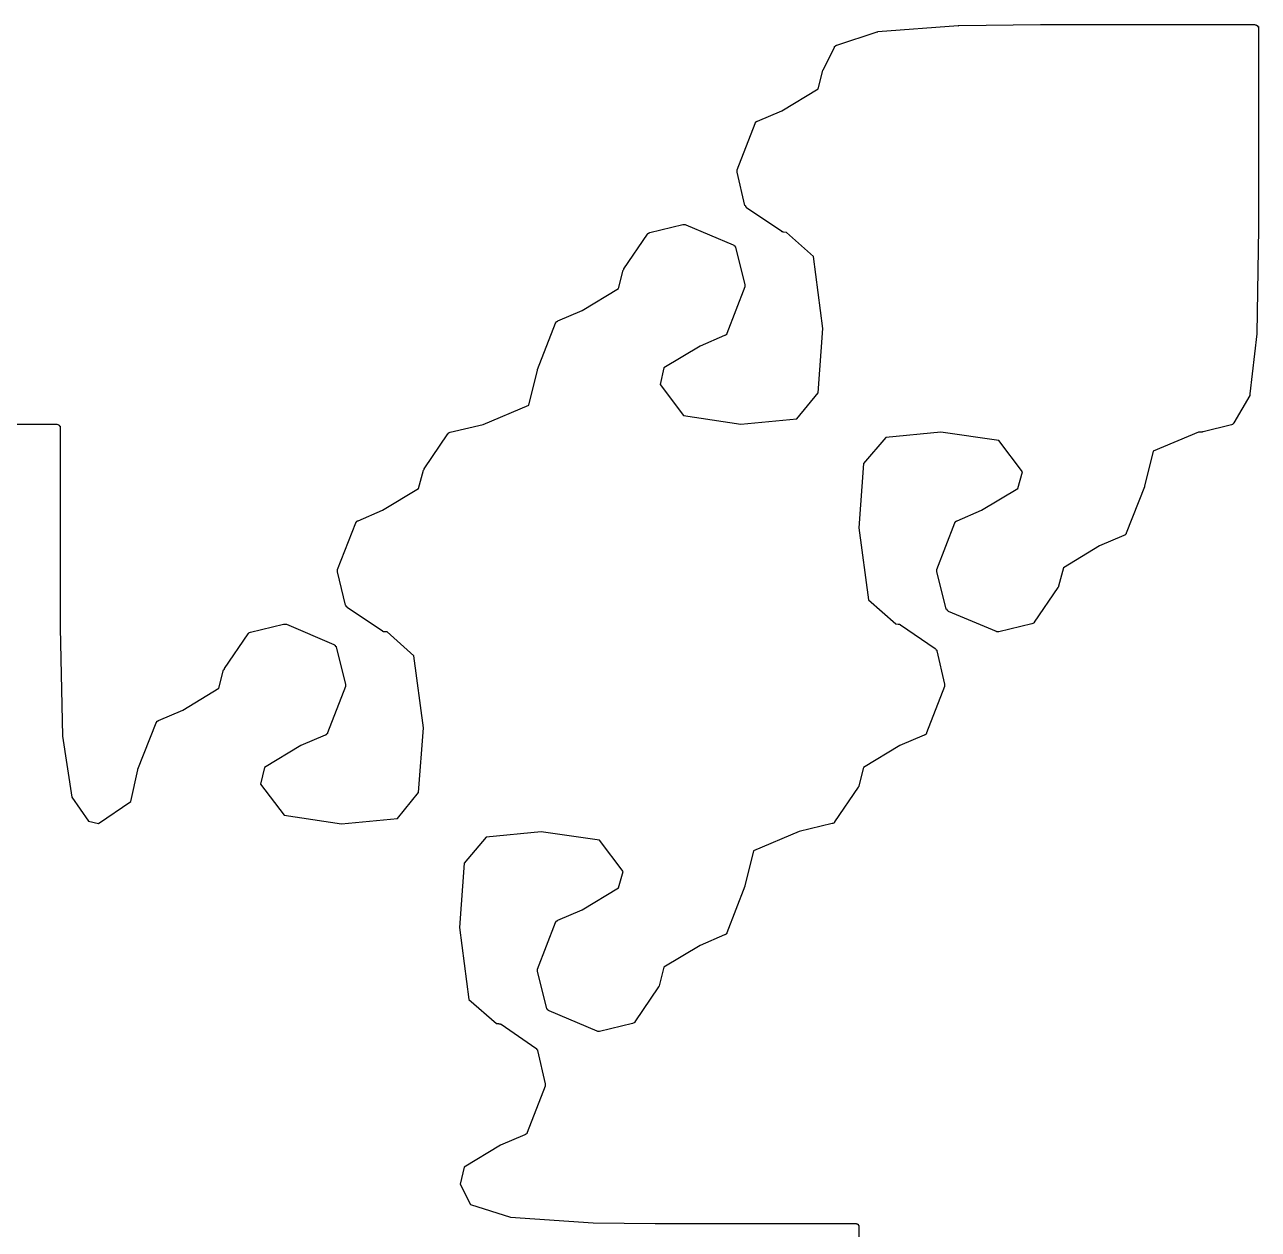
# Model space of a CAD drawing. Header units: millimetres. Extents: x 24 to 207, y 13 to 184.
# Drawn here: x 84.967 to 86.536, y 170.94 to 172.472 of the extents above; entities that cross this region are included whole.
import ezdxf

# ---------------------------------------------------------------- set-up
doc = ezdxf.new("R2010")
doc.units = ezdxf.units.MM
doc.header["$MEASUREMENT"] = 0
doc.layers.add('Silk', color=142, linetype='Continuous')

msp = doc.modelspace()

# ---------------------------------------------------------------- linework, layer by layer
at = {"layer": 'Silk', "linetype": 'Continuous'}
for p, q in [((86.052, 172.4629), (86.154, 172.4706)), ((86.154, 172.4706), (86.154, 172.4705)), ((86.154, 172.4705), (86.155, 172.4706)), ((86.155, 172.4706), (86.259, 172.4718)), ((86.259, 172.4718), (86.259, 172.4718)), ((86.259, 172.4718), (86.259, 172.4718)), ((86.259, 172.4718), (86.531, 172.4718)), ((86.531, 172.4718), (86.532, 172.4717)), ((86.532, 172.4717), (86.532, 172.4717)), ((86.532, 172.4717), (86.533, 172.4716)), ((86.533, 172.4716), (86.533, 172.4715)), ((86.533, 172.4715), (86.533, 172.4713)), ((86.533, 172.4713), (86.534, 172.4711)), ((86.534, 172.4711), (86.534, 172.4709)), ((86.534, 172.4709), (86.535, 172.4706)), ((86.535, 172.4706), (86.535, 172.4703)), ((86.535, 172.4703), (86.535, 172.47)), ((86.535, 172.47), (86.535, 172.4696)), ((86.535, 172.4696), (86.536, 172.4693)), ((86.536, 172.4693), (86.536, 172.4689)), ((86.536, 172.4689), (86.536, 172.4685)), ((86.536, 172.4685), (86.536, 172.4681)), ((86.536, 172.4681), (86.536, 172.4677)), ((86.536, 172.4677), (86.536, 172.4672)), ((86.536, 172.4672), (86.536, 172.4668)), ((86.536, 172.4668), (86.536, 172.2128)), ((86, 172.4458), (86.051, 172.4627)), ((86.051, 172.4627), (86.052, 172.4628)), ((86.052, 172.4628), (86.052, 172.4629)), ((85.983, 172.4146), (85.997, 172.4433)), ((85.997, 172.4442), (85.998, 172.4447)), ((85.997, 172.4437), (85.997, 172.4442)), ((85.997, 172.4435), (85.997, 172.4437)), ((85.997, 172.4433), (85.997, 172.4435)), ((85.998, 172.445), (85.999, 172.4453)), ((85.998, 172.4448), (85.998, 172.445)), ((85.998, 172.4447), (85.998, 172.4448)), ((85.999, 172.4453), (85.999, 172.4457)), ((85.999, 172.4457), (86, 172.4457)), ((86, 172.4457), (86, 172.4458)), ((85.976, 172.3902), (85.982, 172.4136)), ((85.982, 172.4141), (85.983, 172.4146)), ((85.982, 172.4136), (85.982, 172.4141)), ((85.93, 172.3624), (85.976, 172.3902)), ((85.899, 172.3491), (85.93, 172.3624)), ((85.873, 172.2872), (85.896, 172.3463)), ((85.896, 172.3468), (85.897, 172.3472)), ((85.896, 172.3465), (85.896, 172.3468)), ((85.896, 172.3463), (85.896, 172.3465)), ((85.897, 172.3481), (85.898, 172.3485)), ((85.897, 172.3479), (85.897, 172.3481)), ((85.897, 172.3478), (85.897, 172.3479)), ((85.897, 172.3472), (85.897, 172.3478)), ((85.898, 172.3485), (85.898, 172.3489)), ((85.898, 172.3489), (85.899, 172.3489)), ((85.899, 172.3489), (85.899, 172.3491)), ((85.873, 172.2866), (85.873, 172.2872)), ((85.873, 172.286), (85.873, 172.2866)), ((85.873, 172.2857), (85.873, 172.286)), ((85.873, 172.2855), (85.873, 172.2857)), ((85.873, 172.2849), (85.873, 172.2855)), ((85.873, 172.2842), (85.873, 172.2849)), ((85.883, 172.2419), (85.873, 172.2842)), ((85.883, 172.2418), (85.883, 172.2419)), ((85.883, 172.2417), (85.883, 172.2418)), ((85.884, 172.241), (85.883, 172.2417)), ((85.884, 172.2403), (85.884, 172.241)), ((85.884, 172.2402), (85.884, 172.2403)), ((85.884, 172.2401), (85.884, 172.2402)), ((85.885, 172.2396), (85.884, 172.2401)), ((85.885, 172.239), (85.885, 172.2396)), ((85.885, 172.2389), (85.885, 172.239)), ((85.885, 172.239), (85.885, 172.239)), ((85.93, 172.2087), (85.885, 172.2389)), ((85.762, 172.2076), (85.804, 172.2177)), ((85.804, 172.2177), (85.805, 172.2177)), ((85.805, 172.2177), (85.806, 172.2178)), ((85.806, 172.2178), (85.806, 172.2178)), ((85.806, 172.2178), (85.806, 172.2178)), ((85.806, 172.2178), (85.807, 172.2176)), ((85.807, 172.2176), (85.808, 172.2174)), ((85.808, 172.2174), (85.868, 172.1918)), ((85.729, 172.1612), (85.759, 172.2055)), ((85.759, 172.2057), (85.76, 172.2062)), ((85.759, 172.2056), (85.759, 172.2057)), ((85.759, 172.2055), (85.759, 172.2056)), ((85.76, 172.2068), (85.761, 172.2069)), ((85.76, 172.2062), (85.76, 172.2068)), ((85.76, 172.2068), (85.76, 172.2068)), ((85.761, 172.2072), (85.762, 172.2075)), ((85.761, 172.2069), (85.761, 172.2072)), ((85.762, 172.2075), (85.762, 172.2076)), ((85.762, 172.2075), (85.762, 172.2075)), ((85.93, 172.2085), (85.93, 172.2087)), ((85.931, 172.2082), (85.93, 172.2085)), ((85.931, 172.2081), (85.931, 172.2082)), ((85.931, 172.208), (85.931, 172.2081)), ((85.932, 172.2079), (85.931, 172.208)), ((85.932, 172.2078), (85.932, 172.2079)), ((85.936, 172.2077), (85.932, 172.2078)), ((85.97, 172.1772), (85.936, 172.2077)), ((86.536, 172.2127), (86.534, 172.0793)), ((86.536, 172.2128), (86.536, 172.2128)), ((86.536, 172.2128), (86.536, 172.2127)), ((85.868, 172.1918), (85.869, 172.1915)), ((85.869, 172.1915), (85.869, 172.1912)), ((85.869, 172.1912), (85.869, 172.191)), ((85.869, 172.191), (85.87, 172.1908)), ((85.87, 172.1908), (85.87, 172.1904)), ((85.87, 172.1904), (85.87, 172.19)), ((85.87, 172.19), (85.87, 172.1897)), ((85.87, 172.1897), (85.871, 172.1894)), ((85.871, 172.1894), (85.871, 172.1889)), ((85.871, 172.1889), (85.871, 172.1884)), ((85.871, 172.1884), (85.883, 172.1415)), ((85.982, 172.0857), (85.97, 172.1772)), ((85.722, 172.1362), (85.728, 172.1596)), ((85.728, 172.1596), (85.729, 172.1604)), ((85.728, 172.1596), (85.728, 172.1596)), ((85.728, 172.1596), (85.728, 172.1596)), ((85.729, 172.1604), (85.729, 172.1612)), ((85.729, 172.1612), (85.729, 172.1612)), ((85.729, 172.1612), (85.729, 172.1612)), ((85.676, 172.1084), (85.722, 172.1362)), ((85.883, 172.1384), (85.86, 172.0793)), ((85.883, 172.1415), (85.883, 172.1408)), ((85.883, 172.1408), (85.883, 172.1402)), ((85.883, 172.1402), (85.883, 172.1399)), ((85.883, 172.1399), (85.883, 172.1397)), ((85.883, 172.1397), (85.883, 172.1391)), ((85.883, 172.1391), (85.883, 172.1384)), ((85.645, 172.0951), (85.676, 172.1084)), ((85.619, 172.0332), (85.642, 172.0923)), ((85.642, 172.0928), (85.643, 172.0932)), ((85.642, 172.0925), (85.642, 172.0928)), ((85.642, 172.0923), (85.642, 172.0925)), ((85.643, 172.0941), (85.644, 172.0945)), ((85.643, 172.0939), (85.643, 172.0941)), ((85.643, 172.0938), (85.643, 172.0939)), ((85.643, 172.0932), (85.643, 172.0938)), ((85.644, 172.0945), (85.644, 172.0949)), ((85.644, 172.0949), (85.645, 172.0949)), ((85.645, 172.0949), (85.645, 172.0951)), ((85.857, 172.0765), (85.826, 172.0632)), ((85.858, 172.0767), (85.857, 172.0765)), ((85.859, 172.0775), (85.858, 172.0771)), ((85.858, 172.0771), (85.858, 172.0768)), ((85.858, 172.0768), (85.858, 172.0767)), ((85.86, 172.0784), (85.859, 172.0779)), ((85.859, 172.0779), (85.859, 172.0777)), ((85.859, 172.0777), (85.859, 172.0775)), ((85.86, 172.0793), (85.86, 172.0791)), ((85.86, 172.0791), (85.86, 172.0789)), ((85.86, 172.0789), (85.86, 172.0784)), ((85.976, 172.0038), (85.982, 172.0857)), ((86.534, 172.0788), (86.525, 172.0023)), ((86.534, 172.0793), (86.534, 172.079)), ((86.534, 172.079), (86.534, 172.0788)), ((85.826, 172.0632), (85.78, 172.0354)), ((85.608, 171.9881), (85.619, 172.0326)), ((85.619, 172.0329), (85.619, 172.0332)), ((85.619, 172.0326), (85.619, 172.0329)), ((85.78, 172.0354), (85.775, 172.0143)), ((85.775, 172.0143), (85.805, 171.9747)), ((85.949, 171.9707), (85.976, 172.0038)), ((86.525, 172.0004), (86.505, 171.9654)), ((86.525, 172.0023), (86.525, 172.0021)), ((86.525, 172.0021), (86.525, 172.002)), ((86.525, 172.002), (86.525, 172.0013)), ((86.525, 172.0013), (86.525, 172.0006)), ((86.525, 172.0006), (86.525, 172.0005)), ((86.525, 172.0005), (86.525, 172.0004)), ((85.55, 171.9636), (85.608, 171.9881)), ((84.504, 171.9638), (85.007, 171.9638)), ((85.007, 171.9638), (85.008, 171.9637)), ((85.008, 171.9637), (85.008, 171.9637)), ((85.008, 171.9637), (85.009, 171.9636)), ((85.009, 171.9636), (85.009, 171.9635)), ((85.009, 171.9635), (85.009, 171.9633)), ((85.009, 171.9633), (85.01, 171.9631)), ((85.01, 171.9631), (85.01, 171.9629)), ((85.01, 171.9629), (85.011, 171.9626)), ((85.011, 171.9626), (85.011, 171.9623)), ((85.508, 171.9536), (85.55, 171.9636)), ((85.805, 171.9747), (85.878, 171.9638)), ((85.878, 171.9638), (85.949, 171.9707)), ((86.502, 171.963), (86.466, 171.954)), ((86.503, 171.9635), (86.502, 171.9632)), ((86.502, 171.9632), (86.502, 171.9631)), ((86.502, 171.9631), (86.502, 171.963)), ((86.504, 171.9641), (86.503, 171.9639)), ((86.503, 171.9639), (86.503, 171.9637)), ((86.503, 171.9637), (86.503, 171.9635)), ((86.505, 171.9652), (86.504, 171.9649)), ((86.504, 171.9649), (86.504, 171.9645)), ((86.504, 171.9645), (86.504, 171.9641)), ((86.505, 171.9654), (86.505, 171.9652)), ((85.011, 171.9623), (85.011, 171.962)), ((85.011, 171.962), (85.011, 171.9616)), ((85.011, 171.9616), (85.012, 171.9613)), ((85.012, 171.9613), (85.012, 171.9609)), ((85.012, 171.9609), (85.012, 171.9605)), ((85.012, 171.9605), (85.012, 171.9601)), ((85.012, 171.9601), (85.012, 171.9597)), ((85.012, 171.9597), (85.012, 171.9592)), ((85.012, 171.9592), (85.012, 171.9588)), ((85.012, 171.9588), (85.012, 171.7049)), ((85.475, 171.9072), (85.505, 171.9515)), ((85.505, 171.9517), (85.506, 171.9522)), ((85.505, 171.9516), (85.505, 171.9517)), ((85.505, 171.9515), (85.505, 171.9516)), ((85.506, 171.9528), (85.507, 171.9529)), ((85.506, 171.9522), (85.506, 171.9528)), ((85.506, 171.9528), (85.506, 171.9528)), ((85.507, 171.9532), (85.508, 171.9535)), ((85.507, 171.9529), (85.507, 171.9532)), ((85.508, 171.9535), (85.508, 171.9536)), ((85.508, 171.9535), (85.508, 171.9535)), ((86.062, 171.947), (86.034, 171.9139)), ((86.132, 171.9538), (86.062, 171.947)), ((86.206, 171.9429), (86.132, 171.9538)), ((86.46, 171.9538), (86.402, 171.9295)), ((86.465, 171.9539), (86.46, 171.9538)), ((86.466, 171.954), (86.465, 171.954)), ((86.465, 171.954), (86.465, 171.9539)), ((86.236, 171.9033), (86.206, 171.9429)), ((86.402, 171.9295), (86.391, 171.885)), ((85.468, 171.8822), (85.474, 171.9056)), ((85.474, 171.9056), (85.475, 171.9064)), ((85.474, 171.9056), (85.474, 171.9056)), ((85.474, 171.9056), (85.474, 171.9056)), ((85.475, 171.9064), (85.475, 171.9072)), ((85.475, 171.9072), (85.475, 171.9072)), ((85.475, 171.9072), (85.475, 171.9072)), ((86.034, 171.9139), (86.028, 171.832)), ((86.23, 171.8822), (86.236, 171.9033)), ((86.391, 171.8844), (86.368, 171.8253)), ((86.391, 171.885), (86.391, 171.8847)), ((86.391, 171.8847), (86.391, 171.8844)), ((85.422, 171.8544), (85.468, 171.8822)), ((86.184, 171.8544), (86.23, 171.8822)), ((85.391, 171.8411), (85.422, 171.8544)), ((86.153, 171.8411), (86.184, 171.8544)), ((85.365, 171.7792), (85.388, 171.8383)), ((85.388, 171.8388), (85.389, 171.8392)), ((85.388, 171.8385), (85.388, 171.8388)), ((85.388, 171.8383), (85.388, 171.8385)), ((85.389, 171.8401), (85.39, 171.8405)), ((85.389, 171.8399), (85.389, 171.8401)), ((85.389, 171.8398), (85.389, 171.8399)), ((85.389, 171.8392), (85.389, 171.8398)), ((85.39, 171.8405), (85.39, 171.8409)), ((85.39, 171.8409), (85.391, 171.8409)), ((85.391, 171.8409), (85.391, 171.8411)), ((86.127, 171.7792), (86.15, 171.8383)), ((86.15, 171.8388), (86.151, 171.8392)), ((86.15, 171.8385), (86.15, 171.8388)), ((86.15, 171.8383), (86.15, 171.8385)), ((86.151, 171.8401), (86.152, 171.8405)), ((86.151, 171.8399), (86.151, 171.8401)), ((86.151, 171.8398), (86.151, 171.8399)), ((86.151, 171.8392), (86.151, 171.8398)), ((86.152, 171.8405), (86.152, 171.8409)), ((86.152, 171.8409), (86.153, 171.8409)), ((86.153, 171.8409), (86.153, 171.8411)), ((86.028, 171.832), (86.04, 171.7404)), ((86.365, 171.8225), (86.334, 171.8092)), ((86.366, 171.8227), (86.365, 171.8225)), ((86.367, 171.8235), (86.366, 171.8231)), ((86.366, 171.8231), (86.366, 171.8228)), ((86.366, 171.8228), (86.366, 171.8227)), ((86.368, 171.8244), (86.367, 171.8239)), ((86.367, 171.8239), (86.367, 171.8237)), ((86.367, 171.8237), (86.367, 171.8235)), ((86.368, 171.8253), (86.368, 171.8251)), ((86.368, 171.8251), (86.368, 171.8249)), ((86.368, 171.8249), (86.368, 171.8244)), ((86.334, 171.8092), (86.288, 171.7814)), ((85.365, 171.7786), (85.365, 171.7792)), ((85.365, 171.778), (85.365, 171.7786)), ((85.365, 171.7777), (85.365, 171.778)), ((85.365, 171.7775), (85.365, 171.7777)), ((85.365, 171.7768), (85.365, 171.7775)), ((85.365, 171.7762), (85.365, 171.7768)), ((85.375, 171.7339), (85.365, 171.7762)), ((86.127, 171.7785), (86.127, 171.7792)), ((86.127, 171.7779), (86.127, 171.7785)), ((86.127, 171.7777), (86.127, 171.7779)), ((86.127, 171.7775), (86.127, 171.7777)), ((86.127, 171.7768), (86.127, 171.7775)), ((86.127, 171.7762), (86.127, 171.7768)), ((86.139, 171.7292), (86.127, 171.7762)), ((86.288, 171.7814), (86.282, 171.758)), ((86.281, 171.7564), (86.251, 171.7121)), ((86.282, 171.7572), (86.281, 171.7564)), ((86.281, 171.7564), (86.281, 171.7564)), ((86.281, 171.7564), (86.281, 171.7564)), ((86.282, 171.758), (86.282, 171.758)), ((86.282, 171.758), (86.282, 171.758)), ((86.282, 171.758), (86.282, 171.7572)), ((85.375, 171.7338), (85.375, 171.7339)), ((85.375, 171.7337), (85.375, 171.7338)), ((85.376, 171.733), (85.375, 171.7337)), ((85.376, 171.7323), (85.376, 171.733)), ((85.376, 171.7322), (85.376, 171.7323)), ((85.376, 171.7321), (85.376, 171.7322)), ((85.377, 171.7316), (85.376, 171.7321)), ((85.377, 171.731), (85.377, 171.7316)), ((85.377, 171.7309), (85.377, 171.731)), ((85.377, 171.731), (85.377, 171.731)), ((85.422, 171.7007), (85.377, 171.7309)), ((86.04, 171.7404), (86.075, 171.71)), ((86.139, 171.7287), (86.139, 171.7292)), ((86.14, 171.7282), (86.139, 171.7287)), ((86.14, 171.7279), (86.14, 171.7282)), ((86.14, 171.7277), (86.14, 171.7279)), ((86.14, 171.7273), (86.14, 171.7277)), ((86.141, 171.7268), (86.14, 171.7273)), ((86.141, 171.7266), (86.141, 171.7268)), ((86.141, 171.7264), (86.141, 171.7266)), ((86.142, 171.7262), (86.141, 171.7264)), ((86.142, 171.7259), (86.142, 171.7262)), ((86.203, 171.7002), (86.142, 171.7259)), ((86.251, 171.7121), (86.251, 171.712)), ((86.251, 171.712), (86.251, 171.7119)), ((86.251, 171.7119), (86.251, 171.7114)), ((85.012, 171.7049), (85.015, 171.5672)), ((85.221, 171.6532), (85.251, 171.6975)), ((85.251, 171.6977), (85.252, 171.6982)), ((85.251, 171.6976), (85.251, 171.6977)), ((85.251, 171.6975), (85.251, 171.6976)), ((85.252, 171.6988), (85.253, 171.6989)), ((85.252, 171.6982), (85.252, 171.6988)), ((85.252, 171.6988), (85.252, 171.6988)), ((85.253, 171.6992), (85.254, 171.6995)), ((85.253, 171.6989), (85.253, 171.6992)), ((85.254, 171.6996), (85.296, 171.7097)), ((85.254, 171.6995), (85.254, 171.6996)), ((85.254, 171.6995), (85.254, 171.6995)), ((85.296, 171.7097), (85.297, 171.7097)), ((85.297, 171.7097), (85.298, 171.7098)), ((85.298, 171.7098), (85.298, 171.7098)), ((85.298, 171.7098), (85.298, 171.7098)), ((85.298, 171.7098), (85.299, 171.7096)), ((85.299, 171.7096), (85.3, 171.7094)), ((85.3, 171.7094), (85.36, 171.6838)), ((85.422, 171.7005), (85.422, 171.7007)), ((85.423, 171.7002), (85.422, 171.7005)), ((85.423, 171.7001), (85.423, 171.7002)), ((85.423, 171.7), (85.423, 171.7001)), ((85.424, 171.6999), (85.423, 171.7)), ((85.424, 171.6998), (85.424, 171.6999)), ((85.428, 171.6997), (85.424, 171.6998)), ((85.462, 171.6692), (85.428, 171.6997)), ((86.075, 171.71), (86.078, 171.7098)), ((86.078, 171.7098), (86.078, 171.7097)), ((86.078, 171.7097), (86.079, 171.7097)), ((86.079, 171.7097), (86.079, 171.7095)), ((86.079, 171.7095), (86.08, 171.7094)), ((86.08, 171.7094), (86.08, 171.7092)), ((86.08, 171.7092), (86.081, 171.7089)), ((86.081, 171.7089), (86.125, 171.6787)), ((86.203, 171.7), (86.203, 171.7002)), ((86.204, 171.6998), (86.203, 171.7)), ((86.205, 171.6999), (86.204, 171.6998)), ((86.204, 171.6998), (86.204, 171.6999)), ((86.204, 171.6999), (86.204, 171.6998)), ((86.206, 171.6999), (86.205, 171.6999)), ((86.248, 171.7101), (86.206, 171.6999)), ((86.249, 171.7104), (86.248, 171.7101)), ((86.248, 171.7101), (86.248, 171.7101)), ((86.248, 171.7101), (86.248, 171.7101)), ((86.25, 171.7107), (86.249, 171.7104)), ((86.251, 171.7114), (86.25, 171.7109)), ((86.25, 171.7109), (86.25, 171.7108)), ((86.25, 171.7108), (86.25, 171.7107)), ((85.36, 171.6838), (85.361, 171.6835)), ((85.361, 171.6835), (85.361, 171.6832)), ((85.361, 171.6832), (85.361, 171.683)), ((85.361, 171.683), (85.362, 171.6828)), ((85.362, 171.6828), (85.362, 171.6824)), ((85.362, 171.6824), (85.362, 171.682)), ((85.362, 171.682), (85.362, 171.6817)), ((85.362, 171.6817), (85.363, 171.6814)), ((85.363, 171.6814), (85.363, 171.6809)), ((85.363, 171.6809), (85.363, 171.6804)), ((85.363, 171.6804), (85.375, 171.6335)), ((85.474, 171.5777), (85.462, 171.6692)), ((86.125, 171.6787), (86.125, 171.6786)), ((86.125, 171.6786), (86.125, 171.6786)), ((86.125, 171.6786), (86.126, 171.678)), ((86.126, 171.678), (86.126, 171.6775)), ((86.126, 171.6775), (86.126, 171.6774)), ((86.126, 171.6774), (86.126, 171.6773)), ((86.126, 171.6773), (86.127, 171.6766)), ((86.127, 171.6766), (86.127, 171.6759)), ((86.127, 171.6759), (86.127, 171.6758)), ((86.127, 171.6758), (86.127, 171.6757)), ((86.127, 171.6757), (86.137, 171.6334)), ((85.214, 171.6282), (85.22, 171.6516)), ((85.22, 171.6516), (85.221, 171.6524)), ((85.22, 171.6516), (85.22, 171.6516)), ((85.22, 171.6516), (85.22, 171.6516)), ((85.221, 171.6524), (85.221, 171.6532)), ((85.221, 171.6532), (85.221, 171.6532)), ((85.221, 171.6532), (85.221, 171.6532)), ((85.375, 171.6335), (85.375, 171.6328)), ((86.137, 171.6334), (86.137, 171.6328)), ((85.168, 171.6004), (85.214, 171.6282)), ((85.375, 171.6304), (85.352, 171.5713)), ((85.375, 171.6328), (85.375, 171.6322)), ((85.375, 171.6322), (85.375, 171.6319)), ((85.375, 171.6319), (85.375, 171.6317)), ((85.375, 171.6317), (85.375, 171.6311)), ((85.375, 171.6311), (85.375, 171.6304)), ((86.137, 171.6304), (86.114, 171.5713)), ((86.137, 171.6328), (86.137, 171.6322)), ((86.137, 171.6322), (86.137, 171.6319)), ((86.137, 171.6319), (86.137, 171.6317)), ((86.137, 171.6317), (86.137, 171.6311)), ((86.137, 171.6311), (86.137, 171.6304)), ((85.135, 171.5861), (85.136, 171.5865)), ((85.135, 171.5859), (85.135, 171.5861)), ((85.135, 171.5858), (85.135, 171.5859)), ((85.136, 171.5865), (85.136, 171.5869)), ((85.136, 171.5869), (85.137, 171.5869)), ((85.137, 171.5871), (85.168, 171.6004)), ((85.137, 171.5869), (85.137, 171.5871)), ((85.111, 171.5252), (85.134, 171.5843)), ((85.134, 171.5848), (85.135, 171.5852)), ((85.134, 171.5845), (85.134, 171.5848)), ((85.134, 171.5843), (85.134, 171.5845)), ((85.135, 171.5852), (85.135, 171.5858)), ((85.352, 171.5704), (85.351, 171.5699)), ((85.352, 171.5713), (85.352, 171.5711)), ((85.352, 171.5711), (85.352, 171.5709)), ((85.352, 171.5709), (85.352, 171.5704)), ((85.468, 171.4958), (85.474, 171.5777)), ((86.114, 171.5704), (86.113, 171.5699)), ((86.114, 171.5713), (86.114, 171.5711)), ((86.114, 171.5711), (86.114, 171.5709)), ((86.114, 171.5709), (86.114, 171.5704)), ((85.015, 171.5672), (85.027, 171.4897)), ((85.318, 171.5552), (85.272, 171.5274)), ((85.349, 171.5685), (85.318, 171.5552)), ((85.35, 171.5687), (85.349, 171.5685)), ((85.351, 171.5695), (85.35, 171.5691)), ((85.35, 171.5691), (85.35, 171.5688)), ((85.35, 171.5688), (85.35, 171.5687)), ((85.351, 171.5699), (85.351, 171.5697)), ((85.351, 171.5697), (85.351, 171.5695)), ((86.08, 171.5552), (86.034, 171.5274)), ((86.111, 171.5685), (86.08, 171.5552)), ((86.112, 171.5687), (86.111, 171.5685)), ((86.113, 171.5695), (86.112, 171.5691)), ((86.112, 171.5691), (86.112, 171.5688)), ((86.112, 171.5688), (86.112, 171.5687)), ((86.113, 171.5699), (86.113, 171.5697)), ((86.113, 171.5697), (86.113, 171.5695)), ((85.102, 171.4841), (85.111, 171.5245)), ((85.111, 171.5248), (85.111, 171.5252)), ((85.111, 171.5245), (85.111, 171.5248)), ((85.272, 171.5274), (85.267, 171.5063)), ((86.034, 171.5274), (86.028, 171.504)), ((85.267, 171.5063), (85.297, 171.4667)), ((85.441, 171.4627), (85.468, 171.4958)), ((86.027, 171.5024), (85.997, 171.4581)), ((86.028, 171.5033), (86.027, 171.5024)), ((86.027, 171.5024), (86.027, 171.5024)), ((86.027, 171.5024), (86.027, 171.5024)), ((86.028, 171.504), (86.028, 171.504)), ((86.028, 171.504), (86.028, 171.504)), ((86.028, 171.504), (86.028, 171.5033)), ((85.027, 171.4897), (85.048, 171.459)), ((85.061, 171.4562), (85.102, 171.4841)), ((85.297, 171.4667), (85.37, 171.4558)), ((85.37, 171.4558), (85.441, 171.4627)), ((85.048, 171.459), (85.061, 171.4562)), ((85.624, 171.4458), (85.554, 171.439)), ((85.698, 171.4349), (85.624, 171.4458)), ((85.952, 171.446), (85.894, 171.4215)), ((85.994, 171.4561), (85.952, 171.446)), ((85.995, 171.4564), (85.994, 171.4561)), ((85.994, 171.4561), (85.994, 171.4561)), ((85.994, 171.4561), (85.994, 171.4561)), ((85.996, 171.4567), (85.995, 171.4564)), ((85.997, 171.4574), (85.996, 171.4569)), ((85.996, 171.4569), (85.996, 171.4568)), ((85.996, 171.4568), (85.996, 171.4567)), ((85.997, 171.4581), (85.997, 171.458)), ((85.997, 171.458), (85.997, 171.4579)), ((85.997, 171.4579), (85.997, 171.4574)), ((85.554, 171.439), (85.526, 171.4059)), ((85.728, 171.3953), (85.698, 171.4349)), ((85.894, 171.4215), (85.883, 171.377)), ((85.526, 171.4059), (85.52, 171.324)), ((85.722, 171.3742), (85.728, 171.3953)), ((85.676, 171.3464), (85.722, 171.3742)), ((85.883, 171.3764), (85.86, 171.3173)), ((85.883, 171.377), (85.883, 171.3767)), ((85.883, 171.3767), (85.883, 171.3764)), ((85.645, 171.3331), (85.676, 171.3464)), ((85.52, 171.324), (85.532, 171.2324)), ((85.619, 171.2712), (85.642, 171.3303)), ((85.642, 171.3308), (85.643, 171.3312)), ((85.642, 171.3305), (85.642, 171.3308)), ((85.642, 171.3303), (85.642, 171.3305)), ((85.643, 171.3321), (85.644, 171.3325)), ((85.643, 171.3319), (85.643, 171.3321)), ((85.643, 171.3318), (85.643, 171.3319)), ((85.643, 171.3312), (85.643, 171.3318)), ((85.644, 171.3325), (85.644, 171.3329)), ((85.644, 171.3329), (85.645, 171.3329)), ((85.645, 171.3329), (85.645, 171.3331)), ((85.857, 171.3145), (85.826, 171.3012)), ((85.858, 171.3147), (85.857, 171.3145)), ((85.859, 171.3155), (85.858, 171.3151)), ((85.858, 171.3151), (85.858, 171.3148)), ((85.858, 171.3148), (85.858, 171.3147)), ((85.86, 171.3164), (85.859, 171.3159)), ((85.859, 171.3159), (85.859, 171.3157)), ((85.859, 171.3157), (85.859, 171.3155)), ((85.86, 171.3173), (85.86, 171.3171)), ((85.86, 171.3171), (85.86, 171.3169)), ((85.86, 171.3169), (85.86, 171.3164)), ((85.826, 171.3012), (85.78, 171.2734)), ((85.78, 171.2734), (85.774, 171.25)), ((85.619, 171.2705), (85.619, 171.2712)), ((85.619, 171.2699), (85.619, 171.2705)), ((85.619, 171.2697), (85.619, 171.2699)), ((85.619, 171.2695), (85.619, 171.2697)), ((85.619, 171.2688), (85.619, 171.2695)), ((85.619, 171.2682), (85.619, 171.2688)), ((85.631, 171.2212), (85.619, 171.2682)), ((85.773, 171.2484), (85.743, 171.2041)), ((85.774, 171.2492), (85.773, 171.2484)), ((85.773, 171.2484), (85.773, 171.2484)), ((85.773, 171.2484), (85.773, 171.2484)), ((85.774, 171.25), (85.774, 171.25)), ((85.774, 171.25), (85.774, 171.25)), ((85.774, 171.25), (85.774, 171.2492)), ((85.532, 171.2324), (85.567, 171.202)), ((85.631, 171.2207), (85.631, 171.2212)), ((85.632, 171.2202), (85.631, 171.2207)), ((85.632, 171.2199), (85.632, 171.2202)), ((85.632, 171.2197), (85.632, 171.2199)), ((85.632, 171.2193), (85.632, 171.2197)), ((85.633, 171.2188), (85.632, 171.2193)), ((85.633, 171.2186), (85.633, 171.2188)), ((85.633, 171.2184), (85.633, 171.2186)), ((85.634, 171.2182), (85.633, 171.2184)), ((85.634, 171.2179), (85.634, 171.2182)), ((85.695, 171.1922), (85.634, 171.2179)), ((85.567, 171.202), (85.57, 171.2018)), ((85.57, 171.2018), (85.57, 171.2017)), ((85.57, 171.2017), (85.571, 171.2017)), ((85.571, 171.2017), (85.571, 171.2015)), ((85.571, 171.2015), (85.572, 171.2014)), ((85.572, 171.2014), (85.572, 171.2012)), ((85.572, 171.2012), (85.573, 171.2009)), ((85.573, 171.2009), (85.617, 171.1707)), ((85.74, 171.2021), (85.698, 171.1919)), ((85.741, 171.2024), (85.74, 171.2021)), ((85.74, 171.2021), (85.74, 171.2021)), ((85.74, 171.2021), (85.74, 171.2021)), ((85.742, 171.2027), (85.741, 171.2024)), ((85.743, 171.2034), (85.742, 171.2029)), ((85.742, 171.2029), (85.742, 171.2028)), ((85.742, 171.2028), (85.742, 171.2027)), ((85.743, 171.2041), (85.743, 171.204)), ((85.743, 171.204), (85.743, 171.2039)), ((85.743, 171.2039), (85.743, 171.2034)), ((85.695, 171.192), (85.695, 171.1922)), ((85.696, 171.1918), (85.695, 171.192)), ((85.697, 171.1919), (85.696, 171.1918)), ((85.696, 171.1918), (85.696, 171.1919)), ((85.696, 171.1919), (85.696, 171.1918)), ((85.698, 171.1919), (85.697, 171.1919)), ((85.617, 171.1707), (85.617, 171.1706)), ((85.617, 171.1706), (85.617, 171.1706)), ((85.617, 171.1706), (85.618, 171.17)), ((85.618, 171.17), (85.618, 171.1695)), ((85.618, 171.1695), (85.618, 171.1694)), ((85.618, 171.1694), (85.618, 171.1693)), ((85.618, 171.1693), (85.619, 171.1686)), ((85.619, 171.1686), (85.619, 171.1679)), ((85.619, 171.1679), (85.619, 171.1678)), ((85.619, 171.1678), (85.619, 171.1677)), ((85.619, 171.1677), (85.629, 171.1254)), ((85.629, 171.1224), (85.606, 171.0633)), ((85.629, 171.1254), (85.629, 171.1248)), ((85.629, 171.1248), (85.629, 171.1242)), ((85.629, 171.1242), (85.629, 171.1239)), ((85.629, 171.1239), (85.629, 171.1237)), ((85.629, 171.1237), (85.629, 171.1231)), ((85.629, 171.1231), (85.629, 171.1224)), ((85.603, 171.0605), (85.572, 171.0472)), ((85.604, 171.0607), (85.603, 171.0605)), ((85.605, 171.0615), (85.604, 171.0611)), ((85.604, 171.0611), (85.604, 171.0608)), ((85.604, 171.0608), (85.604, 171.0607)), ((85.606, 171.0624), (85.605, 171.0619)), ((85.605, 171.0619), (85.605, 171.0617)), ((85.605, 171.0617), (85.605, 171.0615)), ((85.606, 171.0633), (85.606, 171.0631)), ((85.606, 171.0631), (85.606, 171.0629)), ((85.606, 171.0629), (85.606, 171.0624)), ((85.572, 171.0472), (85.526, 171.0194)), ((85.526, 171.0194), (85.521, 170.9978)), ((85.521, 170.9978), (85.534, 170.9718)), ((85.534, 170.9718), (85.585, 170.9557)), ((85.585, 170.9557), (85.69, 170.9486)), ((85.69, 170.9486), (85.769, 170.9478)), ((85.769, 170.9478), (86.023, 170.9478)), ((86.023, 170.9478), (86.024, 170.9477)), ((86.024, 170.9477), (86.024, 170.9477)), ((86.024, 170.9477), (86.025, 170.9476)), ((86.025, 170.9476), (86.025, 170.9475)), ((86.025, 170.9475), (86.025, 170.9473)), ((86.025, 170.9473), (86.026, 170.9471)), ((86.026, 170.9471), (86.026, 170.9469)), ((86.026, 170.9469), (86.027, 170.9466)), ((86.027, 170.9466), (86.027, 170.9463)), ((86.027, 170.9463), (86.027, 170.946)), ((86.027, 170.946), (86.027, 170.9456)), ((86.027, 170.9456), (86.028, 170.9453)), ((86.028, 170.9453), (86.028, 170.9449)), ((86.028, 170.9449), (86.028, 170.9445)), ((86.028, 170.9445), (86.028, 170.9441)), ((86.028, 170.9441), (86.028, 170.9437)), ((86.028, 170.9437), (86.028, 170.9432)), ((86.028, 170.9432), (86.028, 170.9428)), ((86.028, 170.9428), (86.028, 170.4398))]:
    msp.add_line(p, q, dxfattribs=at)

doc.saveas('drawing.dxf')
